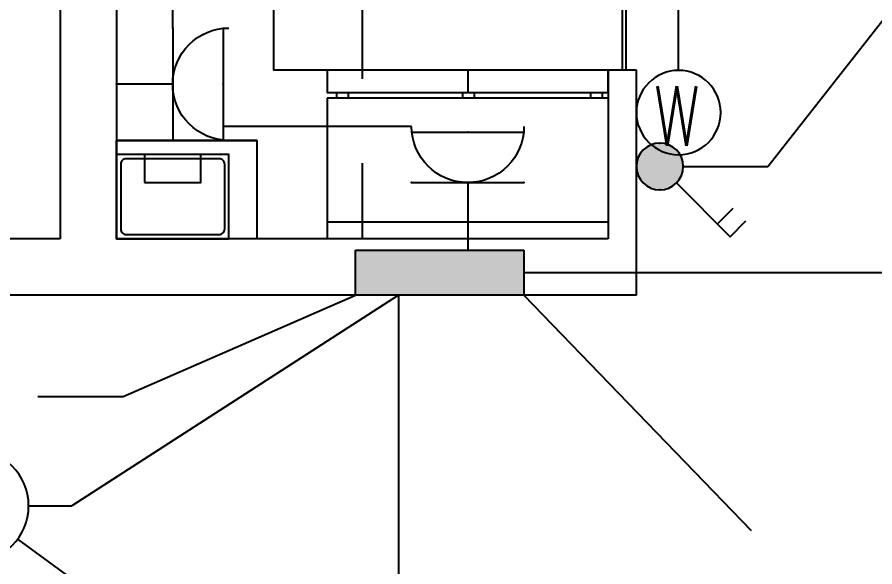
# Model space of a CAD drawing. Extents: x 4483434 to 4539506, y -104156 to -74067.
# Drawn here: x 4525075 to 4528126, y -88775 to -86819 of the extents above; entities that cross this region are included whole.
import ezdxf
from ezdxf.enums import TextEntityAlignment as Align

# ---------------------------------------------------------------- set-up
doc = ezdxf.new("R2010")
doc.units = 0
doc.header["$LTSCALE"] = 1000
doc.header["$MEASUREMENT"] = 0
for name, color, linetype in [('EQUIP-动力', 3, 'Continuous'), ('EQUIP-照明', 3, 'Continuous'), ('LAYER7', 7, 'Continuous'), ('LVTRY', 7, 'Continuous'), ('TEL_TEXT', 7, 'Continuous'), ('图层1', 7, 'Continuous'), ('图层2', 7, 'Continuous')]:
    doc.layers.add(name, color=color, linetype=linetype)
doc.styles.add('_TEL_ATTDEF', font='simplex.shx', dxfattribs={"width": 0.8, "height": 3, "bigfont": 'hztxt.shx'})
doc.styles.add('_TEL_DIM', font='SIMPLEX', dxfattribs={"width": 0.8, "height": 3.5, "bigfont": 'HZTXT'})
doc.styles.get("Standard").update_dxf_attribs({"font": 'gbenor.shx', "bigfont": 'gbcbig.shx'})

# ---------------------------------------------------------------- blocks, each defined once
blk = doc.blocks.new('YQB08137510')
at = {"layer": 'LVTRY'}
for p, q in [((500, 600), (-500, 600)), ((-500, 600), (-500, 520)), ((0, 600), (0, 520)), ((500, 520), (500, 600)), ((500, 520), (-500, 520)), ((-467.6, 520), (-467.6, 500)), ((-425.9, 520), (-425.9, 500)), ((-18.5, 520), (-18.5, 500)), ((23.2, 520), (23.2, 500)), ((437, 520), (437, 500)), ((478.7, 520), (478.7, 500)), ((500, 500), (-500, 500)), ((-500, 500), (-500, 0)), ((500, 500), (500, 0)), ((-500, 60), (500, 60)), ((500, 0), (-500, 0))]:
    blk.add_line(p, q, dxfattribs=at)
blk = doc.blocks.new('A$Caec1dce5')
at = {"layer": 'LVTRY'}
blk.add_line((100, 300), (500, 300), dxfattribs=at)
blk.add_lwpolyline([(0, 350), (500, 350), (500, 0)], dxfattribs=at)
for points in [[(500, 350), (0, 350), (0, 0), (500, 0)], [(500, 0), (100, 0), (100, 300), (500, 300)], [(400, 200), (200, 200), (200, 300), (400, 300)]]:
    blk.add_lwpolyline(points, close=True, dxfattribs=at)
blk.add_lwpolyline([(465, 15), (135, 15, -0.414214), (115, 35), (115, 265, -0.414214), (135, 285), (465, 285, -0.414214), (485, 265), (485, 35, -0.414214)], format="xyb", close=True, dxfattribs=at)
blk = doc.blocks.new('$equip$00001838')
blk.add_circle((0, 0), 0.5)
at = {"color": 7, "style": '_TEL_DIM'}
blk.add_attdef('$TEXT$', text='', height=0.4, dxfattribs=at).set_placement((0, 0), align=Align.MIDDLE_CENTER)
at = {"color": 7, "style": '_TEL_DIM', "flags": 1}
blk.add_attdef('A', text='', height=0.00002, dxfattribs=at).set_placement((0, 0), align=Align.MIDDLE_CENTER)
blk = doc.blocks.new('$equip$00001238')
for p, q in [((0.4975, 0.95), (-0.4975, 0.95)), ((0.5, 0.5), (-0.5, 0.5)), ((0, 0.5), (0, 0))]:
    blk.add_line(p, q)
blk.add_arc((0, 1), 0.5, 180, 0)
for p in [(0, 0.95), (-0.5, 0.5), (0.5, 0.5), (0, 0)]:
    blk.add_point(p)
at = {"flags": 9}
blk.add_attdef('A', (0, 0), '', height=0.00002, dxfattribs=at)
blk = doc.blocks.new('A$C361F19FE')
at = {"layer": '图层2', "color": 3}
blk.add_circle((150, 150), 150, dxfattribs=at)
at = {"layer": 'TEL_TEXT', "style": '_TEL_DIM', "width": 0.752941}
blk.add_text('W', height=212.5, dxfattribs=at).set_placement((74.1, 31.6))
blk = doc.blocks.new('$equip$00001963')
for p, q in [((0.1473, 0.3556), (0.625, 0.8333)), ((0.625, 0.8333), (0.7664, 0.6919)), ((0.5119, 0.7202), (0.6533, 0.5788))]:
    blk.add_line(p, q)
blk.add_circle((0, 0.2083), 0.2083)
for p in [(0, 0.4167), (-0.2083, 0.2083), (0.2083, 0.2083), (0, 0)]:
    blk.add_point(p)
for points in [[(-0.1042, 0.3888), (0.1042, 0.3888), (-0.1804, 0.3125), (0.1804, 0.3125)], [(0, 0.4167), (0, 0.4167), (-0.1042, 0.3888), (0.1042, 0.3888)], [(-0.1804, 0.3125), (0.1804, 0.3125), (-0.2083, 0.2083), (0.2083, 0.2083)], [(-0.1804, 0.1042), (0.1804, 0.1042), (-0.2083, 0.2083), (0.2083, 0.2083)], [(-0.1042, 0.0279), (0.1042, 0.0279), (-0.1804, 0.1042), (0.1804, 0.1042)], [(0, 0), (0, 0), (-0.1042, 0.0279), (0.1042, 0.0279)]]:
    blk.add_solid(points)
at = {"layer": 'TEL_TEXT', "style": '_TEL_DIM', "flags": 1}
blk.add_attdef('A', text='', height=0.00002, dxfattribs=at).set_placement((0, 0), align=Align.MIDDLE_CENTER)
blk = doc.blocks.new('$DorLib2D$00000131')
at = {"color": 0, "linetype": 'Continuous'}
for p, q in [((0.15, 0.125), (0.2319, 0.1973)), ((0.2319, 0.1973), (0.2319, 0.125)), ((-0.5, 0.125), (-0.5, 0)), ((0.0192, 0.125), (-0.5, 0.125)), ((0.0192, 0), (0.0192, 0.125)), ((0.35, 0.125), (0.15, 0.125)), ((-0.5, 0), (0.0192, 0)), ((-0.024, 0), (0.5, 0)), ((-0.024, -0.125), (-0.024, 0)), ((0.5, 0), (0.5, -0.125)), ((-0.35, -0.125), (-0.15, -0.125)), ((-0.2319, -0.1973), (-0.2319, -0.125)), ((-0.15, -0.125), (-0.2319, -0.1973)), ((0.5, -0.125), (-0.024, -0.125))]:
    blk.add_line(p, q, dxfattribs=at)

msp = doc.modelspace()

# ---------------------------------------------------------------- hatches: boundary and pattern name
at = {"layer": 'LAYER7'}
msp.add_hatch(color=7, dxfattribs=at).paths.add_polyline_path([(4526278, -87807.8), (4526278, -87647.8), (4526878, -87647.8), (4526878, -87807.8)])

# ---------------------------------------------------------------- linework, layer by layer
at = {"color": 7}
for p, q in [((4525428, -84457.8), (4525428, -87607.8)), ((4525228, -84657.8), (4525228, -87607.8)), ((4527278, -87007.8), (4527178, -87007.8)), ((4527178, -87007.8), (4527178, -87607.8)), ((4527278, -87807.8), (4527278, -87007.8)), ((4525228, -87607.8), (4524128, -87607.8)), ((4527178, -87607.8), (4525428, -87607.8)), ((4525328, -87807.8), (4524228, -87807.8)), ((4527278, -87807.8), (4525328, -87807.8))]:
    msp.add_line(p, q, dxfattribs=at)
msp.add_lwpolyline([(4527178, -87007.8), (4525988, -87007.8), (4525988, -83857.8), (4527178, -83857.8)], dxfattribs=at)
at = {"layer": 'LAYER7', "color": 7}
for p, q in [((4526278, -87807.8), (4526278, -87647.8)), ((4526278, -87647.8), (4526878, -87647.8)), ((4526878, -87647.8), (4526878, -87807.8)), ((4526878, -87807.8), (4526278, -87807.8))]:
    msp.add_line(p, q, dxfattribs=at)
at = {"layer": '图层1', "color": 4}
for p, q in [((4525628, -86857.8), (4525628, -83637.8)), ((4526303, -87038.1), (4526303, -85731.7)), ((4527428, -87008.5), (4527428, -85762.3)), ((4527745.4, -87350.3), (4528754.5, -86065.1)), ((4526478, -87207.8), (4525808, -87207.8)), ((4526303, -87607.8), (4526303, -87338.2)), ((4527444.7, -87350.3), (4527745.4, -87350.3)), ((4526678, -87607.8), (4526678, -87647.8)), ((4526878, -87727.8), (4530584.5, -87727.8)), ((4526431, -87807.8), (4525269.7, -88557.8)), ((4525451.3, -88168.8), (4526278, -87807.8)), ((4526431, -87807.8), (4526431, -89423)), ((4526878, -87807.8), (4527685.7, -88646)), ((4525148, -88168.8), (4525451.3, -88168.8)), ((4525115.5, -88557.8), (4525269.7, -88557.8)), ((4527966.6, -90789.7), (4525076.9, -88675.9))]:
    msp.add_line(p, q, dxfattribs=at)

# ---------------------------------------------------------------- block references
at = {"color": 7, "xscale": -2100, "yscale": 100, "zscale": 100, "rotation": 270}
msp.add_blockref('$DorLib2D$00000131', (4527228, -85957.8), dxfattribs=at)
at = {"color": 7}
msp.add_blockref('YQB08137510', (4526678, -87607.8), dxfattribs=at)
at = {"color": 7, "extrusion": (0, 0, -1), "zscale": -1}
msp.add_blockref('A$Caec1dce5', (-4525928, -87607.8), dxfattribs=at)
at = {"layer": 'EQUIP-动力', "color": 4, "xscale": -400, "yscale": 400, "zscale": 400, "rotation": 270}
msp.add_blockref('$equip$00001238', (4525428, -87057.8), dxfattribs=at)
at = {"layer": 'EQUIP-动力', "color": 4, "xscale": -400, "yscale": 400, "zscale": 400}
msp.add_blockref('$equip$00001238', (4526678, -87607.8), dxfattribs=at)
at = {"layer": 'EQUIP-照明', "color": 4, "xscale": -400, "yscale": 400, "zscale": 400, "rotation": 180}
msp.add_blockref('$equip$00001963', (4527361.3, -87266.9), dxfattribs=at)
at = {"layer": 'EQUIP-照明', "color": 4}
ref = msp.add_blockref('$equip$00001838', (4524915.5, -88557.8), dxfattribs=dict(at, xscale=-400, yscale=400, zscale=400))
ref.add_attrib('$TEXT$', 'S', dxfattribs={"layer": '0', "color": 7, "height": 160, "style": '_TEL_ATTDEF'}).set_placement((4524915.5, -88557.8), align=Align.MIDDLE_CENTER)
at = {"layer": '图层2', "color": 4, "xscale": -1}
msp.add_blockref('A$C361F19FE', (4527578, -87308.5), dxfattribs=at)

doc.saveas('drawing.dxf')
